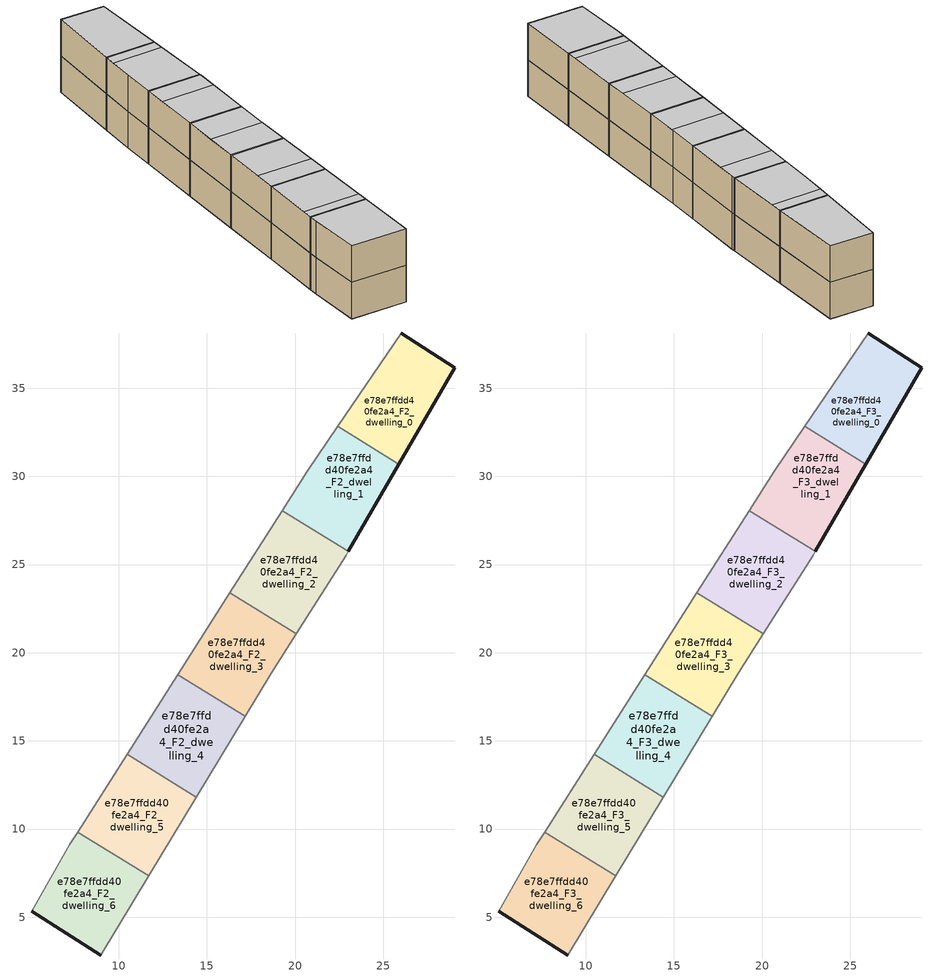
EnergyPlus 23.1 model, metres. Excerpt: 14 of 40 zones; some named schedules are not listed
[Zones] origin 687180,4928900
e78e7ffdd40fe2a4_F2_dwelling_0
 floor to e78e7ffdd40fe2a4_F1_dwelling_0 (EU_floor_Construction): 25.89,30.7 29.05,36.16 26.02,38.13 22.42,32.83 z6
 wall outside (EU_wall_Construction): 26.02,38.13 29.05,36.16 25.89,30.7 z6:9
 wall to e78e7ffdd40fe2a4_F2_dwelling_1 (EU_wall_Construction): 25.89,30.7 22.42,32.83 z6:9
 wall adiabatic (EU_wall_Construction): 22.42,32.83 26.02,38.13 z6:9
e78e7ffdd40fe2a4_F2_dwelling_1
 floor to e78e7ffdd40fe2a4_F1_dwelling_1 (EU_floor_Construction): 23.02,25.74 25.89,30.7 22.42,32.83 20.69,30.3 19.26,28.05 z6
 wall outside (EU_wall_Construction): 25.89,30.7 23.02,25.74 z6:9
 wall to e78e7ffdd40fe2a4_F2_dwelling_2 (EU_wall_Construction): 23.02,25.74 19.26,28.05 z6:9
 wall adiabatic (EU_wall_Construction): 19.26,28.05 20.69,30.3 22.42,32.83 z6:9
e78e7ffdd40fe2a4_F2_dwelling_2
 floor to e78e7ffdd40fe2a4_F1_dwelling_2 (EU_floor_Construction): 20.07,21.07 22.9,25.54 23.02,25.74 19.26,28.05 16.3,23.39 z6
 wall adiabatic (EU_wall_Construction): 16.3,23.39 19.26,28.05 / 23.02,25.74 22.9,25.54 20.07,21.07 z6:9
 wall to e78e7ffdd40fe2a4_F2_dwelling_3 (EU_wall_Construction): 20.07,21.07 16.3,23.39 z6:9
e78e7ffdd40fe2a4_F2_dwelling_3
 floor to e78e7ffdd40fe2a4_F1_dwelling_3 (EU_floor_Construction): 18.65,18.83 20.07,21.07 16.3,23.39 13.35,18.76 17.19,16.4 z6
 wall adiabatic (EU_wall_Construction): 13.35,18.76 16.3,23.39 / 20.07,21.07 18.65,18.83 17.19,16.4 z6:9
 wall to e78e7ffdd40fe2a4_F2_dwelling_4 (EU_wall_Construction): 17.19,16.4 13.35,18.76 z6:9
e78e7ffdd40fe2a4_F2_dwelling_4
 floor to e78e7ffdd40fe2a4_F1_dwelling_4 (EU_floor_Construction): 14.41,11.82 17.19,16.4 13.35,18.76 10.47,14.23 z6
 wall adiabatic (EU_wall_Construction): 17.19,16.4 14.41,11.82 / 10.47,14.23 13.35,18.76 z6:9
 wall to e78e7ffdd40fe2a4_F2_dwelling_5 (EU_wall_Construction): 14.41,11.82 10.47,14.23 z6:9
e78e7ffdd40fe2a4_F2_dwelling_5
 floor to e78e7ffdd40fe2a4_F1_dwelling_5 (EU_floor_Construction): 11.69,7.34 14.41,11.82 10.47,14.23 7.67,9.82 z6
 wall adiabatic (EU_wall_Construction): 14.41,11.82 11.69,7.34 / 7.67,9.82 10.47,14.23 z6:9
 wall to e78e7ffdd40fe2a4_F2_dwelling_6 (EU_wall_Construction): 11.69,7.34 7.67,9.82 z6:9
e78e7ffdd40fe2a4_F2_dwelling_6
 floor to e78e7ffdd40fe2a4_F1_dwelling_6 (EU_floor_Construction): 8.97,2.86 11.69,7.34 7.67,9.82 7.23,9.14 5.07,5.34 z6
 wall outside (EU_wall_Construction): 8.97,2.86 5.07,5.34 z6:9
 wall adiabatic (EU_wall_Construction): 11.69,7.34 8.97,2.86 / 5.07,5.34 7.23,9.14 7.67,9.82 z6:9
e78e7ffdd40fe2a4_F3_dwelling_0
 floor to e78e7ffdd40fe2a4_F2_dwelling_0 (EU_floor_Construction): 25.89,30.7 29.05,36.16 26.02,38.13 22.42,32.83 z9
 wall outside (EU_wall_Construction): 26.02,38.13 29.05,36.16 25.89,30.7 z9:12
 wall to e78e7ffdd40fe2a4_F3_dwelling_1 (EU_wall_Construction): 25.89,30.7 22.42,32.83 z9:12
 wall adiabatic (EU_wall_Construction): 22.42,32.83 26.02,38.13 z9:12
 ceiling to e78e7ffdd40fe2a4_F4_dwelling_0 (EU_floor_Construction): 29.05,36.16 25.89,30.7 22.42,32.83 26.02,38.13 z12
e78e7ffdd40fe2a4_F3_dwelling_1
 floor to e78e7ffdd40fe2a4_F2_dwelling_1 (EU_floor_Construction): 23.02,25.74 25.89,30.7 22.42,32.83 20.69,30.3 19.26,28.05 z9
 wall outside (EU_wall_Construction): 25.89,30.7 23.02,25.74 z9:12
 wall to e78e7ffdd40fe2a4_F3_dwelling_2 (EU_wall_Construction): 23.02,25.74 19.26,28.05 z9:12
 wall adiabatic (EU_wall_Construction): 19.26,28.05 20.69,30.3 22.42,32.83 z9:12
 ceiling to e78e7ffdd40fe2a4_F4_dwelling_1 (EU_floor_Construction): 25.4,29.84 23.02,25.74 19.26,28.05 20.69,30.3 21.86,32.01 z12
 ceiling to e78e7ffdd40fe2a4_F4_dwelling_0 (EU_floor_Construction): 25.89,30.7 25.4,29.84 21.86,32.01 22.42,32.83 z12
e78e7ffdd40fe2a4_F3_dwelling_2
 floor to e78e7ffdd40fe2a4_F2_dwelling_2 (EU_floor_Construction): 20.07,21.07 22.9,25.54 23.02,25.74 19.26,28.05 16.3,23.39 z9
 wall adiabatic (EU_wall_Construction): 16.3,23.39 19.26,28.05 / 23.02,25.74 22.9,25.54 20.07,21.07 z9:12
 wall to e78e7ffdd40fe2a4_F3_dwelling_3 (EU_wall_Construction): 20.07,21.07 16.3,23.39 z9:12
 ceiling to e78e7ffdd40fe2a4_F4_dwelling_2 (EU_floor_Construction): 22.04,24.18 20.07,21.07 16.3,23.39 18.28,26.49 z12
 ceiling to e78e7ffdd40fe2a4_F4_dwelling_1 (EU_floor_Construction): 23.02,25.74 22.9,25.54 22.04,24.18 18.28,26.49 19.26,28.05 z12
e78e7ffdd40fe2a4_F3_dwelling_3
 floor to e78e7ffdd40fe2a4_F2_dwelling_3 (EU_floor_Construction): 18.65,18.83 20.07,21.07 16.3,23.39 13.35,18.76 17.19,16.4 z9
 wall adiabatic (EU_wall_Construction): 13.35,18.76 16.3,23.39 / 20.07,21.07 18.65,18.83 17.19,16.4 z9:12
 wall to e78e7ffdd40fe2a4_F3_dwelling_4 (EU_wall_Construction): 17.19,16.4 13.35,18.76 z9:12
 ceiling to e78e7ffdd40fe2a4_F4_dwelling_2 (EU_floor_Construction): 20.07,21.07 18.65,18.83 18.6,18.74 14.82,21.06 16.3,23.39 z12
 ceiling to e78e7ffdd40fe2a4_F4_dwelling_3 (EU_floor_Construction): 18.6,18.74 17.19,16.4 13.35,18.76 14.82,21.06 z12
e78e7ffdd40fe2a4_F3_dwelling_4
 floor to e78e7ffdd40fe2a4_F2_dwelling_4 (EU_floor_Construction): 14.41,11.82 17.19,16.4 13.35,18.76 10.47,14.23 z9
 wall adiabatic (EU_wall_Construction): 17.19,16.4 14.41,11.82 / 10.47,14.23 13.35,18.76 z9:12
 wall to e78e7ffdd40fe2a4_F3_dwelling_5 (EU_wall_Construction): 14.41,11.82 10.47,14.23 z9:12
 ceiling to e78e7ffdd40fe2a4_F4_dwelling_4 (EU_floor_Construction): 15.32,13.33 14.4,11.82 10.47,14.23 11.43,15.73 z12
 ceiling to e78e7ffdd40fe2a4_F4_dwelling_3 (EU_floor_Construction): 17.19,16.4 15.32,13.33 11.43,15.73 13.35,18.76 z12
e78e7ffdd40fe2a4_F3_dwelling_5
 floor to e78e7ffdd40fe2a4_F2_dwelling_5 (EU_floor_Construction): 11.69,7.34 14.41,11.82 10.47,14.23 7.67,9.82 z9
 wall adiabatic (EU_wall_Construction): 14.41,11.82 11.69,7.34 / 7.67,9.82 10.47,14.23 z9:12
 wall to e78e7ffdd40fe2a4_F3_dwelling_6 (EU_wall_Construction): 11.69,7.34 7.67,9.82 z9:12
 ceiling to e78e7ffdd40fe2a4_F4_dwelling_4 (EU_floor_Construction): 14.4,11.82 12.14,8.08 8.13,10.54 10.47,14.23 z12
 ceiling to e78e7ffdd40fe2a4_F4_dwelling_5 (EU_floor_Construction): 12.14,8.08 11.69,7.34 7.67,9.82 8.13,10.54 z12
e78e7ffdd40fe2a4_F3_dwelling_6
 floor to e78e7ffdd40fe2a4_F2_dwelling_6 (EU_floor_Construction): 8.97,2.86 11.69,7.34 7.67,9.82 7.23,9.14 5.07,5.34 z9
 wall outside (EU_wall_Construction): 8.97,2.86 5.07,5.34 z9:12
 wall adiabatic (EU_wall_Construction): 11.69,7.34 8.97,2.86 / 5.07,5.34 7.23,9.14 7.67,9.82 z9:12
 ceiling to e78e7ffdd40fe2a4_F4_dwelling_5 (EU_floor_Construction): 11.69,7.34 8.97,2.86 5.07,5.34 7.23,9.14 7.67,9.82 z12
[Building]
EU S2 Campaign: North Axis=0; Terrain=City; Solar Distribution=FullExterior
[Site:Location]
Bologna: Latitude=44.5; Longitude=11.25; Time Zone=1; Elevation=37
[SizingPeriod:WeatherFileDays]
AnnualSizingPeriod: Begin Month=1; Begin Day of Month=1; End Month=12; End Day of Month=31; Day of Week for Start Day=Monday; Use Weather File Daylight Saving Period=No; Use Weather File Rain and Snow Indicators=No
[MATERIAL]
EU_InternalMass_Material: Roughness=MediumRough; Thickness=0.1; Conductivity=1; Density=1800; Specific Heat=900; Thermal Absorptance=0.9; Solar Absorptance=0.7; Visible Absorptance=0.7
[MATERIAL:NOMASS] Roughness=MediumRough; Thermal Absorptance=0.9; Solar Absorptance=0.7; Visible Absorptance=0.7
Name | Thermal Resistance
EU_wall_NoMass | 0.890213
EU_floor_NoMass | 0.79516
[CONSTRUCTION]
EU_wall_Construction: EU_wall_NoMass
EU_floor_Construction: EU_floor_NoMass
EU_InternalMass_Construction: EU_InternalMass_Material
[ZONE] Type=1; Multiplier=1; Ceiling Height=autocalculate; Floor Area=autocalculate; Part of Total Floor Area=Yes
Name | Volume
e78e7ffdd40fe2a4_F2_dwelling_0; e78e7ffdd40fe2a4_F3_dwelling_0 | 73.2883
e78e7ffdd40fe2a4_F2_dwelling_1; e78e7ffdd40fe2a4_F3_dwelling_1 | 73.2788
e78e7ffdd40fe2a4_F2_dwelling_2; e78e7ffdd40fe2a4_F3_dwelling_2 | 73.2795
e78e7ffdd40fe2a4_F2_dwelling_3; e78e7ffdd40fe2a4_F3_dwelling_3 | 73.2913
e78e7ffdd40fe2a4_F2_dwelling_4; e78e7ffdd40fe2a4_F3_dwelling_4; e78e7ffdd40fe2a4_F2_dwelling_6; e78e7ffdd40fe2a4_F3_dwelling_6 | 73.2898
e78e7ffdd40fe2a4_F2_dwelling_5; e78e7ffdd40fe2a4_F3_dwelling_5 | 73.2751
[INTERNALMASS] Construction=EU_InternalMass_Construction
Name | Zone or ZoneList | Surface Area
e78e7ffdd40fe2a4_F2_dwelling_0_EU_InternalMass | e78e7ffdd40fe2a4_F2_dwelling_0 | 24.4295
e78e7ffdd40fe2a4_F2_dwelling_1_EU_InternalMass | e78e7ffdd40fe2a4_F2_dwelling_1 | 24.4262
e78e7ffdd40fe2a4_F2_dwelling_2_EU_InternalMass | e78e7ffdd40fe2a4_F2_dwelling_2 | 24.4263
e78e7ffdd40fe2a4_F2_dwelling_3_EU_InternalMass | e78e7ffdd40fe2a4_F2_dwelling_3 | 24.4306
e78e7ffdd40fe2a4_F2_dwelling_4_EU_InternalMass | e78e7ffdd40fe2a4_F2_dwelling_4 | 24.4302
e78e7ffdd40fe2a4_F2_dwelling_5_EU_InternalMass | e78e7ffdd40fe2a4_F2_dwelling_5 | 24.4247
e78e7ffdd40fe2a4_F2_dwelling_6_EU_InternalMass | e78e7ffdd40fe2a4_F2_dwelling_6 | 24.4302
e78e7ffdd40fe2a4_F3_dwelling_0_EU_InternalMass | e78e7ffdd40fe2a4_F3_dwelling_0 | 24.4295
e78e7ffdd40fe2a4_F3_dwelling_1_EU_InternalMass | e78e7ffdd40fe2a4_F3_dwelling_1 | 24.4262
e78e7ffdd40fe2a4_F3_dwelling_2_EU_InternalMass | e78e7ffdd40fe2a4_F3_dwelling_2 | 24.4263
e78e7ffdd40fe2a4_F3_dwelling_3_EU_InternalMass | e78e7ffdd40fe2a4_F3_dwelling_3 | 24.4306
e78e7ffdd40fe2a4_F3_dwelling_4_EU_InternalMass | e78e7ffdd40fe2a4_F3_dwelling_4 | 24.4302
e78e7ffdd40fe2a4_F3_dwelling_5_EU_InternalMass | e78e7ffdd40fe2a4_F3_dwelling_5 | 24.4247
e78e7ffdd40fe2a4_F3_dwelling_6_EU_InternalMass | e78e7ffdd40fe2a4_F3_dwelling_6 | 24.4302
[OTHEREQUIPMENT] Fuel Type=Electricity; Design Level Calculation Method=Watts/Area; Power per Zone Floor Area=1; Fraction Latent=0; Fraction Radiant=0; Fraction Lost=0; Carbon Dioxide Generation Rate=0; EndUse Subcategory=EU_Step8_InternalGains
Name | Zone or ZoneList or Space or SpaceList | Schedule
EU_Step8_InternalGain_e78e7ffdd40fe2a4_F2_dwelling_0_f000 | e78e7ffdd40fe2a4_F2_dwelling_0 | EU_Step8_GainSchedule_e78e7ffdd40fe2a4_F2_dwelling_0_f000
EU_Step8_InternalGain_e78e7ffdd40fe2a4_F2_dwelling_1_f000 | e78e7ffdd40fe2a4_F2_dwelling_1 | EU_Step8_GainSchedule_e78e7ffdd40fe2a4_F2_dwelling_1_f000
EU_Step8_InternalGain_e78e7ffdd40fe2a4_F2_dwelling_2_f000 | e78e7ffdd40fe2a4_F2_dwelling_2 | EU_Step8_GainSchedule_e78e7ffdd40fe2a4_F2_dwelling_2_f000
EU_Step8_InternalGain_e78e7ffdd40fe2a4_F2_dwelling_3_f000 | e78e7ffdd40fe2a4_F2_dwelling_3 | EU_Step8_GainSchedule_e78e7ffdd40fe2a4_F2_dwelling_3_f000
EU_Step8_InternalGain_e78e7ffdd40fe2a4_F2_dwelling_4_f000 | e78e7ffdd40fe2a4_F2_dwelling_4 | EU_Step8_GainSchedule_e78e7ffdd40fe2a4_F2_dwelling_4_f000
EU_Step8_InternalGain_e78e7ffdd40fe2a4_F2_dwelling_5_f000 | e78e7ffdd40fe2a4_F2_dwelling_5 | EU_Step8_GainSchedule_e78e7ffdd40fe2a4_F2_dwelling_5_f000
EU_Step8_InternalGain_e78e7ffdd40fe2a4_F2_dwelling_6_f000 | e78e7ffdd40fe2a4_F2_dwelling_6 | EU_Step8_GainSchedule_e78e7ffdd40fe2a4_F2_dwelling_6_f000
EU_Step8_InternalGain_e78e7ffdd40fe2a4_F3_dwelling_0_f000 | e78e7ffdd40fe2a4_F3_dwelling_0 | EU_Step8_GainSchedule_e78e7ffdd40fe2a4_F3_dwelling_0_f000
EU_Step8_InternalGain_e78e7ffdd40fe2a4_F3_dwelling_1_f000 | e78e7ffdd40fe2a4_F3_dwelling_1 | EU_Step8_GainSchedule_e78e7ffdd40fe2a4_F3_dwelling_1_f000
EU_Step8_InternalGain_e78e7ffdd40fe2a4_F3_dwelling_2_f000 | e78e7ffdd40fe2a4_F3_dwelling_2 | EU_Step8_GainSchedule_e78e7ffdd40fe2a4_F3_dwelling_2_f000
EU_Step8_InternalGain_e78e7ffdd40fe2a4_F3_dwelling_3_f000 | e78e7ffdd40fe2a4_F3_dwelling_3 | EU_Step8_GainSchedule_e78e7ffdd40fe2a4_F3_dwelling_3_f000
EU_Step8_InternalGain_e78e7ffdd40fe2a4_F3_dwelling_4_f000 | e78e7ffdd40fe2a4_F3_dwelling_4 | EU_Step8_GainSchedule_e78e7ffdd40fe2a4_F3_dwelling_4_f000
EU_Step8_InternalGain_e78e7ffdd40fe2a4_F3_dwelling_5_f000 | e78e7ffdd40fe2a4_F3_dwelling_5 | EU_Step8_GainSchedule_e78e7ffdd40fe2a4_F3_dwelling_5_f000
EU_Step8_InternalGain_e78e7ffdd40fe2a4_F3_dwelling_6_f000 | e78e7ffdd40fe2a4_F3_dwelling_6 | EU_Step8_GainSchedule_e78e7ffdd40fe2a4_F3_dwelling_6_f000
[ZONEVENTILATION:DESIGNFLOWRATE] Schedule=EU_AlwaysOn; Design Flow Rate Calculation Method=AirChanges/Hour; Air Changes per Hour=0.718634; Ventilation Type=Natural; Fan Pressure Rise=0; Fan Total Efficiency=1; Constant Term Coefficient=1; Temperature Term Coefficient=0; Velocity Term Coefficient=0; Velocity Squared Term Coefficient=0; Minimum Indoor Temperature=-100; Maximum Indoor Temperature=100; Delta Temperature=-100; Minimum Outdoor Temperature=-100; Maximum Outdoor Temperature=100; Maximum Wind Speed=40
Name | Zone or ZoneList or Space or SpaceList
EU_ConstantAir_e78e7ffdd40fe2a4_F2_dwelling_0 | e78e7ffdd40fe2a4_F2_dwelling_0
EU_ConstantAir_e78e7ffdd40fe2a4_F2_dwelling_1 | e78e7ffdd40fe2a4_F2_dwelling_1
EU_ConstantAir_e78e7ffdd40fe2a4_F2_dwelling_2 | e78e7ffdd40fe2a4_F2_dwelling_2
EU_ConstantAir_e78e7ffdd40fe2a4_F2_dwelling_3 | e78e7ffdd40fe2a4_F2_dwelling_3
EU_ConstantAir_e78e7ffdd40fe2a4_F2_dwelling_4 | e78e7ffdd40fe2a4_F2_dwelling_4
EU_ConstantAir_e78e7ffdd40fe2a4_F2_dwelling_5 | e78e7ffdd40fe2a4_F2_dwelling_5
EU_ConstantAir_e78e7ffdd40fe2a4_F2_dwelling_6 | e78e7ffdd40fe2a4_F2_dwelling_6
EU_ConstantAir_e78e7ffdd40fe2a4_F3_dwelling_0 | e78e7ffdd40fe2a4_F3_dwelling_0
EU_ConstantAir_e78e7ffdd40fe2a4_F3_dwelling_1 | e78e7ffdd40fe2a4_F3_dwelling_1
EU_ConstantAir_e78e7ffdd40fe2a4_F3_dwelling_2 | e78e7ffdd40fe2a4_F3_dwelling_2
EU_ConstantAir_e78e7ffdd40fe2a4_F3_dwelling_3 | e78e7ffdd40fe2a4_F3_dwelling_3
EU_ConstantAir_e78e7ffdd40fe2a4_F3_dwelling_4 | e78e7ffdd40fe2a4_F3_dwelling_4
EU_ConstantAir_e78e7ffdd40fe2a4_F3_dwelling_5 | e78e7ffdd40fe2a4_F3_dwelling_5
EU_ConstantAir_e78e7ffdd40fe2a4_F3_dwelling_6 | e78e7ffdd40fe2a4_F3_dwelling_6
[HVACTEMPLATE:ZONE:IDEALLOADSAIRSYSTEM] System Availability Schedule=EU_AlwaysOn; Maximum Heating Supply Air Temperature=50; Minimum Cooling Supply Air Temperature=13; Maximum Heating Supply Air Humidity Ratio=0.0156; Minimum Cooling Supply Air Humidity Ratio=0.0077; Heating Limit=NoLimit; Cooling Limit=NoLimit; Heating Availability Schedule=EU_AlwaysOn; Cooling Availability Schedule=EU_CoolingOff; Dehumidification Control Type=ConstantSensibleHeatRatio; Cooling Sensible Heat Ratio=0.7; Dehumidification Setpoint=60; Humidification Control Type=None; Humidification Setpoint=30; Outdoor Air Method=None; Outdoor Air Flow Rate per Person=0.00944; Outdoor Air Flow Rate per Zone Floor Area=0; Outdoor Air Flow Rate per Zone=0; Demand Controlled Ventilation Type=None; Outdoor Air Economizer Type=NoEconomizer; Heat Recovery Type=None; Sensible Heat Recovery Effectiveness=0.7; Latent Heat Recovery Effectiveness=0.65
Name | Template Thermostat
e78e7ffdd40fe2a4_F2_dwelling_0 | EU_HeatOnly_e78e7ffdd40fe2a4_F2_dwelling_0
e78e7ffdd40fe2a4_F2_dwelling_1 | EU_HeatOnly_e78e7ffdd40fe2a4_F2_dwelling_1
e78e7ffdd40fe2a4_F2_dwelling_2 | EU_HeatOnly_e78e7ffdd40fe2a4_F2_dwelling_2
e78e7ffdd40fe2a4_F2_dwelling_3 | EU_HeatOnly_e78e7ffdd40fe2a4_F2_dwelling_3
e78e7ffdd40fe2a4_F2_dwelling_4 | EU_HeatOnly_e78e7ffdd40fe2a4_F2_dwelling_4
e78e7ffdd40fe2a4_F2_dwelling_5 | EU_HeatOnly_e78e7ffdd40fe2a4_F2_dwelling_5
e78e7ffdd40fe2a4_F2_dwelling_6 | EU_HeatOnly_e78e7ffdd40fe2a4_F2_dwelling_6
e78e7ffdd40fe2a4_F3_dwelling_0 | EU_HeatOnly_e78e7ffdd40fe2a4_F3_dwelling_0
e78e7ffdd40fe2a4_F3_dwelling_1 | EU_HeatOnly_e78e7ffdd40fe2a4_F3_dwelling_1
e78e7ffdd40fe2a4_F3_dwelling_2 | EU_HeatOnly_e78e7ffdd40fe2a4_F3_dwelling_2
e78e7ffdd40fe2a4_F3_dwelling_3 | EU_HeatOnly_e78e7ffdd40fe2a4_F3_dwelling_3
e78e7ffdd40fe2a4_F3_dwelling_4 | EU_HeatOnly_e78e7ffdd40fe2a4_F3_dwelling_4
e78e7ffdd40fe2a4_F3_dwelling_5 | EU_HeatOnly_e78e7ffdd40fe2a4_F3_dwelling_5
e78e7ffdd40fe2a4_F3_dwelling_6 | EU_HeatOnly_e78e7ffdd40fe2a4_F3_dwelling_6
[SIZING:ZONE] Zone Cooling Design Supply Air Temperature Input Method=SupplyAirTemperature; Zone Cooling Design Supply Air Temperature=13; Zone Heating Design Supply Air Temperature Input Method=SupplyAirTemperature; Zone Heating Design Supply Air Temperature=50; Zone Cooling Design Supply Air Humidity Ratio=0.008; Zone Heating Design Supply Air Humidity Ratio=0.008; Cooling Design Air Flow Method=DesignDay; Cooling Design Air Flow Rate=0; Cooling Minimum Air Flow per Zone Floor Area=0.000762; Cooling Minimum Air Flow=0; Cooling Minimum Air Flow Fraction=0.2; Heating Design Air Flow Method=DesignDay; Heating Design Air Flow Rate=0; Heating Maximum Air Flow per Zone Floor Area=0.002032; Heating Maximum Air Flow=0.141576; Heating Maximum Air Flow Fraction=0.3; Account for Dedicated Outdoor Air System=No; Dedicated Outdoor Air System Control Strategy=NeutralSupplyAir; Dedicated Outdoor Air Low Setpoint Temperature for Design=autosize; Dedicated Outdoor Air High Setpoint Temperature for Design=autosize; Zone Load Sizing Method=Sensible Load Only No Latent Load; Zone Latent Cooling Design Supply Air Humidity Ratio Input Method=HumidityRatioDifference; Zone Cooling Design Supply Air Humidity Ratio Difference=0.005; Zone Latent Heating Design Supply Air Humidity Ratio Input Method=HumidityRatioDifference; Zone Humidification Design Supply Air Humidity Ratio Difference=0.005
e78e7ffdd40fe2a4_F2_dwelling_0; e78e7ffdd40fe2a4_F2_dwelling_1; e78e7ffdd40fe2a4_F2_dwelling_2; e78e7ffdd40fe2a4_F2_dwelling_3; e78e7ffdd40fe2a4_F2_dwelling_4; e78e7ffdd40fe2a4_F2_dwelling_5; e78e7ffdd40fe2a4_F2_dwelling_6; e78e7ffdd40fe2a4_F3_dwelling_0; e78e7ffdd40fe2a4_F3_dwelling_1; e78e7ffdd40fe2a4_F3_dwelling_2; e78e7ffdd40fe2a4_F3_dwelling_3; e78e7ffdd40fe2a4_F3_dwelling_4; e78e7ffdd40fe2a4_F3_dwelling_5; e78e7ffdd40fe2a4_F3_dwelling_6
[SCHEDULE:FILE] Column Number=1; Rows to Skip at Top=0; Number of Hours of Data=8760; Column Separator=Comma; Interpolate to Timestep=No; Minutes per Item=60; Adjust Schedule for Daylight Savings=Yes
Name | File
EU_Step8_GainSchedule_e78e7ffdd40fe2a4_F2_dwelling_0_f000 | ../../schedules/e78e7ffdd40fe2a4/e78e7ffdd40fe2a4_F2_dwelling_0_f000_gain.csv
EU_Step8_GainSchedule_e78e7ffdd40fe2a4_F2_dwelling_1_f000 | ../../schedules/e78e7ffdd40fe2a4/e78e7ffdd40fe2a4_F2_dwelling_1_f000_gain.csv
EU_Step8_GainSchedule_e78e7ffdd40fe2a4_F2_dwelling_2_f000 | ../../schedules/e78e7ffdd40fe2a4/e78e7ffdd40fe2a4_F2_dwelling_2_f000_gain.csv
EU_Step8_GainSchedule_e78e7ffdd40fe2a4_F2_dwelling_3_f000 | ../../schedules/e78e7ffdd40fe2a4/e78e7ffdd40fe2a4_F2_dwelling_3_f000_gain.csv
EU_Step8_GainSchedule_e78e7ffdd40fe2a4_F2_dwelling_4_f000 | ../../schedules/e78e7ffdd40fe2a4/e78e7ffdd40fe2a4_F2_dwelling_4_f000_gain.csv
EU_Step8_GainSchedule_e78e7ffdd40fe2a4_F2_dwelling_5_f000 | ../../schedules/e78e7ffdd40fe2a4/e78e7ffdd40fe2a4_F2_dwelling_5_f000_gain.csv
EU_Step8_GainSchedule_e78e7ffdd40fe2a4_F2_dwelling_6_f000 | ../../schedules/e78e7ffdd40fe2a4/e78e7ffdd40fe2a4_F2_dwelling_6_f000_gain.csv
EU_Step8_GainSchedule_e78e7ffdd40fe2a4_F3_dwelling_0_f000 | ../../schedules/e78e7ffdd40fe2a4/e78e7ffdd40fe2a4_F3_dwelling_0_f000_gain.csv
EU_Step8_GainSchedule_e78e7ffdd40fe2a4_F3_dwelling_1_f000 | ../../schedules/e78e7ffdd40fe2a4/e78e7ffdd40fe2a4_F3_dwelling_1_f000_gain.csv
EU_Step8_GainSchedule_e78e7ffdd40fe2a4_F3_dwelling_2_f000 | ../../schedules/e78e7ffdd40fe2a4/e78e7ffdd40fe2a4_F3_dwelling_2_f000_gain.csv
